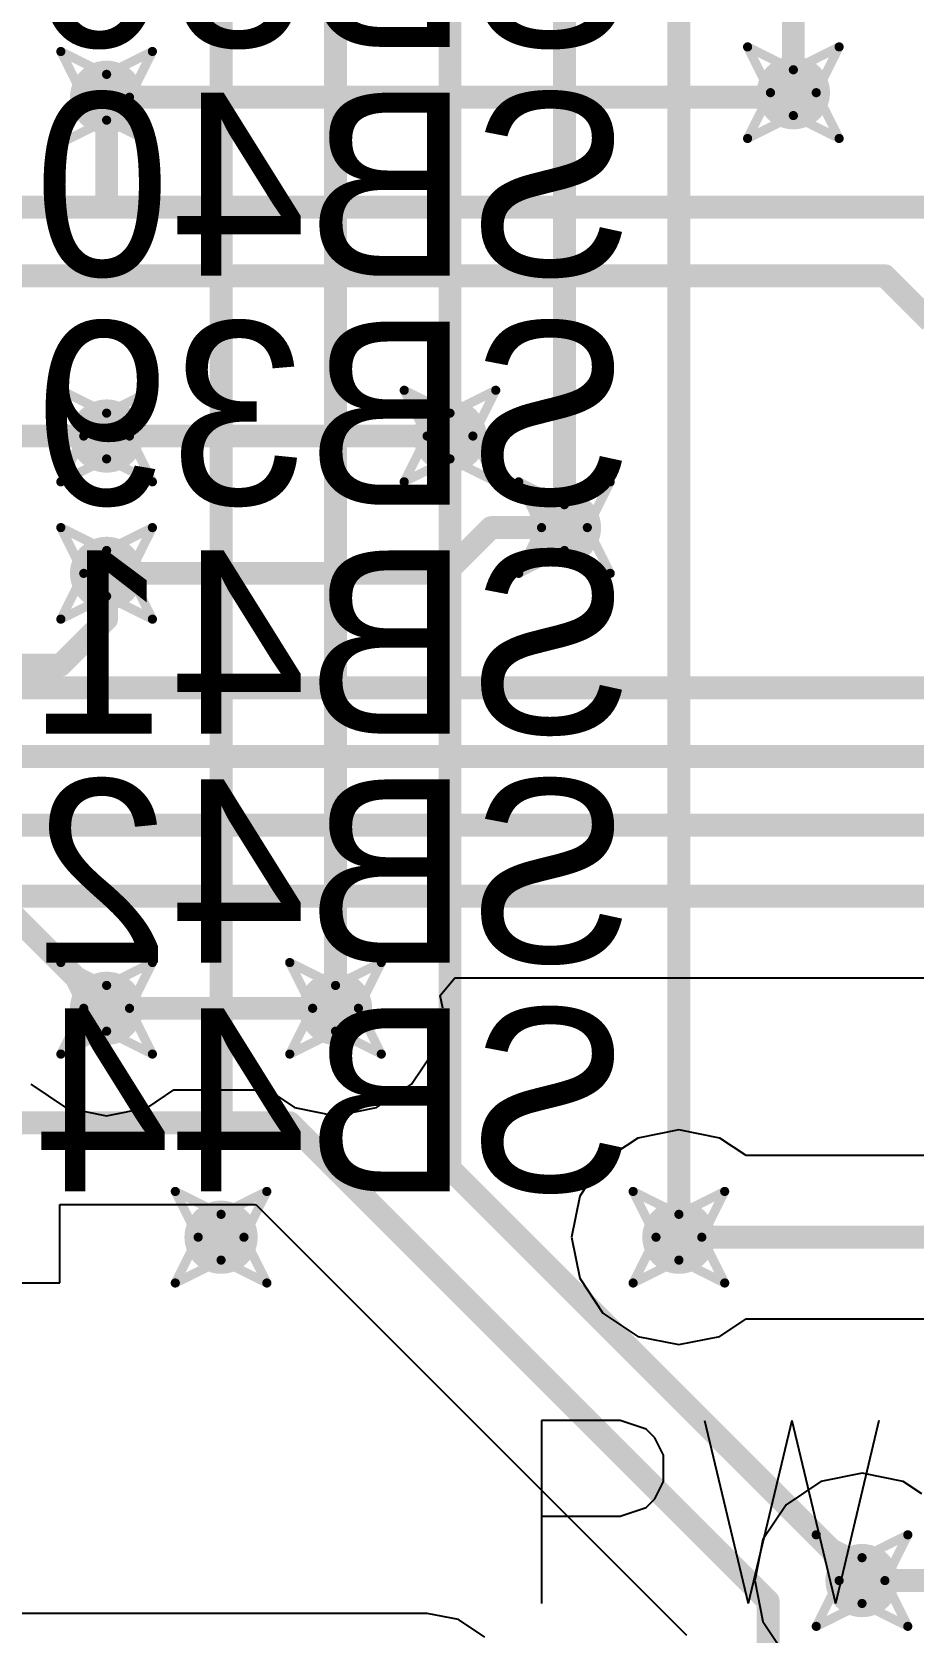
# Model space of a CAD drawing. Header units: millimetres. Extents: x 2.26 to 6.57, y 1.2 to 4.64.
# Drawn here: x 4.417 to 4.6096, y 1.9667 to 2.3164 of the extents above; entities that cross this region are included whole.
import ezdxf

# ---------------------------------------------------------------- set-up
doc = ezdxf.new("R2010")
doc.units = ezdxf.units.MM
doc.header["$MEASUREMENT"] = 0
for name, color, linetype in [('BottomLayer', 5, 'Continuous'), ('BottomOverlay', 54, 'Continuous'), ('DrillDrawing', 1, 'Continuous'), ('MultiLayer', 9, 'Continuous'), ('TopLayer', 1, 'Continuous'), ('TopOverlay', 2, 'Continuous'), ('ViaHoleLayer', 16, 'Continuous')]:
    doc.layers.add(name, color=color, linetype=linetype)

msp = doc.modelspace()

# ---------------------------------------------------------------- linework, layer by layer
at = {"layer": 'BottomLayer'}
for p, q in [((4.42302, 2.04315), (4.42302, 2.06031)), ((4.42302, 2.06031), (4.46588, 2.06031)), ((4.46588, 2.06031), (4.55992, 1.96626)), ((4.3835, 2.04315), (4.42302, 2.04315)), ((4.50327, 1.97099), (4.30566, 1.97099)), ((4.5101, 1.96963), (4.50327, 1.97099)), ((4.51588, 1.96577), (4.5101, 1.96963))]:
    msp.add_line(p, q, dxfattribs=at)
at = {"layer": 'BottomLayer', "const_width": 0.005}
for points in [[(4.50827, 2.22815), (4.50827, 2.45315)], [(4.48327, 2.10315), (4.48327, 2.42815)], [(4.53327, 2.20815), (4.53327, 2.42815)], [(4.45827, 2.07815), (4.45827, 2.37815)], [(4.58327, 2.30315), (4.58327, 2.34315)], [(4.55827, 2.05315), (4.55827, 2.32815)], [(4.43327, 2.27815), (4.43327, 2.30215)], [(4.39202, 2.27815), (4.43327, 2.27815)], [(4.39202, 2.22815), (4.43327, 2.22815)], [(4.50827, 2.06815), (4.50827, 2.22815)], [(4.43327, 2.18815), (4.43327, 2.19815)], [(4.42327, 2.17815), (4.43327, 2.18815)], [(4.39202, 2.17815), (4.42327, 2.17815)], [(4.40827, 2.12815), (4.43327, 2.10315)], [(4.39202, 2.07815), (4.45827, 2.07815)], [(4.45827, 2.07815), (4.47327, 2.07815)], [(4.47327, 2.07815), (4.57777, 1.97365)], [(4.50827, 2.06815), (4.59827, 1.97815)], [(4.57777, 1.96365), (4.57777, 1.97365)]]:
    msp.add_lwpolyline(points, dxfattribs=at)
at = {"layer": 'BottomLayer'}
for points, const_width in [([(4.42927, 2.30215, 1), (4.43727, 2.30215, 1)], 0.008), ([(4.57927, 2.30315, 1), (4.58727, 2.30315, 1)], 0.008), ([(4.43202, 2.30215, 1), (4.43452, 2.30215, 1)], 0.0025), ([(4.58202, 2.30315, 1), (4.58452, 2.30315, 1)], 0.0025), ([(4.43202, 2.27815, 1), (4.43452, 2.27815, 1)], 0.0025), ([(4.43202, 2.27815, 1), (4.43452, 2.27815, 1)], 0.0025), ([(4.42927, 2.22815, 1), (4.43727, 2.22815, 1)], 0.008), ([(4.50427, 2.22815, 1), (4.51227, 2.22815, 1)], 0.008), ([(4.43202, 2.22815, 1), (4.43452, 2.22815, 1)], 0.0025), ([(4.50702, 2.22815, 1), (4.50952, 2.22815, 1)], 0.0025), ([(4.50702, 2.22815, 1), (4.50952, 2.22815, 1)], 0.0025), ([(4.52927, 2.20815, 1), (4.53727, 2.20815, 1)], 0.008), ([(4.53202, 2.20815, 1), (4.53452, 2.20815, 1)], 0.0025), ([(4.42927, 2.19815, 1), (4.43727, 2.19815, 1)], 0.008), ([(4.43202, 2.19815, 1), (4.43452, 2.19815, 1)], 0.0025), ([(4.43202, 2.18815, 1), (4.43452, 2.18815, 1)], 0.0025), ([(4.43202, 2.18815, 1), (4.43452, 2.18815, 1)], 0.0025), ([(4.42202, 2.17815, 1), (4.42452, 2.17815, 1)], 0.0025), ([(4.42202, 2.17815, 1), (4.42452, 2.17815, 1)], 0.0025), ([(4.42927, 2.10315, 1), (4.43727, 2.10315, 1)], 0.008), ([(4.47927, 2.10315, 1), (4.48727, 2.10315, 1)], 0.008), ([(4.43202, 2.10315, 1), (4.43452, 2.10315, 1)], 0.0025), ([(4.48202, 2.10315, 1), (4.48452, 2.10315, 1)], 0.0025), ([(4.45702, 2.07815, 1), (4.45952, 2.07815, 1)], 0.0025), ([(4.45702, 2.07815, 1), (4.45952, 2.07815, 1)], 0.0025), ([(4.45702, 2.07815, 1), (4.45952, 2.07815, 1)], 0.0025), ([(4.47202, 2.07815, 1), (4.47452, 2.07815, 1)], 0.0025), ([(4.47202, 2.07815, 1), (4.47452, 2.07815, 1)], 0.0025), ([(4.50702, 2.06815, 1), (4.50952, 2.06815, 1)], 0.0025), ([(4.50702, 2.06815, 1), (4.50952, 2.06815, 1)], 0.0025), ([(4.45427, 2.05315, 1), (4.46227, 2.05315, 1)], 0.008), ([(4.55427, 2.05315, 1), (4.56227, 2.05315, 1)], 0.008), ([(4.55702, 2.05315, 1), (4.55952, 2.05315, 1)], 0.0025), ([(4.59427, 1.97815, 1), (4.60227, 1.97815, 1)], 0.008), ([(4.59702, 1.97815, 1), (4.59952, 1.97815, 1)], 0.0025), ([(4.57652, 1.97365, 1), (4.57902, 1.97365, 1)], 0.0025), ([(4.57652, 1.97365, 1), (4.57902, 1.97365, 1)], 0.0025)]:
    msp.add_lwpolyline(points, format="xyb", close=True, dxfattribs=dict(at, const_width=const_width))
at = {"layer": 'DrillDrawing', "const_width": 0.002}
for points in [[(4.42327, 2.31215), (4.43327, 2.30715)], [(4.42327, 2.31215), (4.42827, 2.30215)], [(4.43327, 2.30715), (4.44327, 2.31215)], [(4.43827, 2.30215), (4.44327, 2.31215)], [(4.57327, 2.31315), (4.58327, 2.30815)], [(4.57327, 2.31315), (4.57827, 2.30315)], [(4.58327, 2.30815), (4.59327, 2.31315)], [(4.58827, 2.30315), (4.59327, 2.31315)], [(4.42327, 2.29215), (4.42827, 2.30215)], [(4.43827, 2.30215), (4.44327, 2.29215)], [(4.57327, 2.29315), (4.57827, 2.30315)], [(4.58827, 2.30315), (4.59327, 2.29315)], [(4.42327, 2.29215), (4.43327, 2.29715)], [(4.43327, 2.29715), (4.44327, 2.29215)], [(4.57327, 2.29315), (4.58327, 2.29815)], [(4.58327, 2.29815), (4.59327, 2.29315)], [(4.42327, 2.23815), (4.43327, 2.23315)], [(4.42327, 2.23815), (4.42827, 2.22815)], [(4.43327, 2.23315), (4.44327, 2.23815)], [(4.43827, 2.22815), (4.44327, 2.23815)], [(4.49827, 2.23815), (4.50827, 2.23315)], [(4.49827, 2.23815), (4.50327, 2.22815)], [(4.50827, 2.23315), (4.51827, 2.23815)], [(4.51327, 2.22815), (4.51827, 2.23815)], [(4.42327, 2.21815), (4.42827, 2.22815)], [(4.43827, 2.22815), (4.44327, 2.21815)], [(4.49827, 2.21815), (4.50327, 2.22815)], [(4.51327, 2.22815), (4.51827, 2.21815)], [(4.42327, 2.21815), (4.43327, 2.22315)], [(4.43327, 2.22315), (4.44327, 2.21815)], [(4.49827, 2.21815), (4.50827, 2.22315)], [(4.50827, 2.22315), (4.51827, 2.21815)], [(4.52327, 2.21815), (4.53327, 2.21315)], [(4.52327, 2.21815), (4.52827, 2.20815)], [(4.53327, 2.21315), (4.54327, 2.21815)], [(4.53827, 2.20815), (4.54327, 2.21815)], [(4.42327, 2.20815), (4.43327, 2.20315)], [(4.42327, 2.20815), (4.42827, 2.19815)], [(4.43327, 2.20315), (4.44327, 2.20815)], [(4.43827, 2.19815), (4.44327, 2.20815)], [(4.52327, 2.19815), (4.52827, 2.20815)], [(4.53827, 2.20815), (4.54327, 2.19815)], [(4.52327, 2.19815), (4.53327, 2.20315)], [(4.53327, 2.20315), (4.54327, 2.19815)], [(4.42327, 2.18815), (4.42827, 2.19815)], [(4.43827, 2.19815), (4.44327, 2.18815)], [(4.42327, 2.18815), (4.43327, 2.19315)], [(4.43327, 2.19315), (4.44327, 2.18815)], [(4.42327, 2.11315), (4.43327, 2.10815)], [(4.42327, 2.11315), (4.42827, 2.10315)], [(4.43327, 2.10815), (4.44327, 2.11315)], [(4.43827, 2.10315), (4.44327, 2.11315)], [(4.47327, 2.11315), (4.48327, 2.10815)], [(4.47327, 2.11315), (4.47827, 2.10315)], [(4.48327, 2.10815), (4.49327, 2.11315)], [(4.48827, 2.10315), (4.49327, 2.11315)], [(4.42327, 2.09315), (4.42827, 2.10315)], [(4.43827, 2.10315), (4.44327, 2.09315)], [(4.47327, 2.09315), (4.47827, 2.10315)], [(4.48827, 2.10315), (4.49327, 2.09315)], [(4.42327, 2.09315), (4.43327, 2.09815)], [(4.43327, 2.09815), (4.44327, 2.09315)], [(4.47327, 2.09315), (4.48327, 2.09815)], [(4.48327, 2.09815), (4.49327, 2.09315)], [(4.44827, 2.06315), (4.45827, 2.05815)], [(4.44827, 2.06315), (4.45327, 2.05315)], [(4.45827, 2.05815), (4.46827, 2.06315)], [(4.46327, 2.05315), (4.46827, 2.06315)], [(4.54827, 2.06315), (4.55827, 2.05815)], [(4.54827, 2.06315), (4.55327, 2.05315)], [(4.55827, 2.05815), (4.56827, 2.06315)], [(4.56327, 2.05315), (4.56827, 2.06315)], [(4.44827, 2.04315), (4.45327, 2.05315)], [(4.46327, 2.05315), (4.46827, 2.04315)], [(4.54827, 2.04315), (4.55327, 2.05315)], [(4.56327, 2.05315), (4.56827, 2.04315)], [(4.44827, 2.04315), (4.45827, 2.04815)], [(4.45827, 2.04815), (4.46827, 2.04315)], [(4.54827, 2.04315), (4.55827, 2.04815)], [(4.55827, 2.04815), (4.56827, 2.04315)], [(4.58827, 1.98815), (4.59827, 1.98315)], [(4.58827, 1.98815), (4.59327, 1.97815)], [(4.59827, 1.98315), (4.60827, 1.98815)], [(4.60327, 1.97815), (4.60827, 1.98815)], [(4.58827, 1.96815), (4.59327, 1.97815)], [(4.60327, 1.97815), (4.60827, 1.96815)], [(4.58827, 1.96815), (4.59827, 1.97315)], [(4.59827, 1.97315), (4.60827, 1.96815)]]:
    msp.add_lwpolyline(points, dxfattribs=at)
at = {"layer": 'DrillDrawing', "const_width": 0.001}
for points in [[(4.42277, 2.31215, 1), (4.42377, 2.31215, 1)], [(4.42277, 2.31215, 1), (4.42377, 2.31215, 1)], [(4.44277, 2.31215, 1), (4.44377, 2.31215, 1)], [(4.44277, 2.31215, 1), (4.44377, 2.31215, 1)], [(4.57277, 2.31315, 1), (4.57377, 2.31315, 1)], [(4.57277, 2.31315, 1), (4.57377, 2.31315, 1)], [(4.59277, 2.31315, 1), (4.59377, 2.31315, 1)], [(4.59277, 2.31315, 1), (4.59377, 2.31315, 1)], [(4.43277, 2.30715, 1), (4.43377, 2.30715, 1)], [(4.43277, 2.30715, 1), (4.43377, 2.30715, 1)], [(4.58277, 2.30815, 1), (4.58377, 2.30815, 1)], [(4.58277, 2.30815, 1), (4.58377, 2.30815, 1)], [(4.42777, 2.30215, 1), (4.42877, 2.30215, 1)], [(4.42777, 2.30215, 1), (4.42877, 2.30215, 1)], [(4.43777, 2.30215, 1), (4.43877, 2.30215, 1)], [(4.43777, 2.30215, 1), (4.43877, 2.30215, 1)], [(4.57777, 2.30315, 1), (4.57877, 2.30315, 1)], [(4.57777, 2.30315, 1), (4.57877, 2.30315, 1)], [(4.58777, 2.30315, 1), (4.58877, 2.30315, 1)], [(4.58777, 2.30315, 1), (4.58877, 2.30315, 1)], [(4.43277, 2.29715, 1), (4.43377, 2.29715, 1)], [(4.43277, 2.29715, 1), (4.43377, 2.29715, 1)], [(4.58277, 2.29815, 1), (4.58377, 2.29815, 1)], [(4.58277, 2.29815, 1), (4.58377, 2.29815, 1)], [(4.57277, 2.29315, 1), (4.57377, 2.29315, 1)], [(4.57277, 2.29315, 1), (4.57377, 2.29315, 1)], [(4.59277, 2.29315, 1), (4.59377, 2.29315, 1)], [(4.59277, 2.29315, 1), (4.59377, 2.29315, 1)], [(4.42277, 2.29215, 1), (4.42377, 2.29215, 1)], [(4.42277, 2.29215, 1), (4.42377, 2.29215, 1)], [(4.44277, 2.29215, 1), (4.44377, 2.29215, 1)], [(4.44277, 2.29215, 1), (4.44377, 2.29215, 1)], [(4.42277, 2.23815, 1), (4.42377, 2.23815, 1)], [(4.42277, 2.23815, 1), (4.42377, 2.23815, 1)], [(4.44277, 2.23815, 1), (4.44377, 2.23815, 1)], [(4.44277, 2.23815, 1), (4.44377, 2.23815, 1)], [(4.49777, 2.23815, 1), (4.49877, 2.23815, 1)], [(4.49777, 2.23815, 1), (4.49877, 2.23815, 1)], [(4.51777, 2.23815, 1), (4.51877, 2.23815, 1)], [(4.51777, 2.23815, 1), (4.51877, 2.23815, 1)], [(4.43277, 2.23315, 1), (4.43377, 2.23315, 1)], [(4.43277, 2.23315, 1), (4.43377, 2.23315, 1)], [(4.50777, 2.23315, 1), (4.50877, 2.23315, 1)], [(4.50777, 2.23315, 1), (4.50877, 2.23315, 1)], [(4.42777, 2.22815, 1), (4.42877, 2.22815, 1)], [(4.42777, 2.22815, 1), (4.42877, 2.22815, 1)], [(4.43777, 2.22815, 1), (4.43877, 2.22815, 1)], [(4.43777, 2.22815, 1), (4.43877, 2.22815, 1)], [(4.50277, 2.22815, 1), (4.50377, 2.22815, 1)], [(4.50277, 2.22815, 1), (4.50377, 2.22815, 1)], [(4.51277, 2.22815, 1), (4.51377, 2.22815, 1)], [(4.51277, 2.22815, 1), (4.51377, 2.22815, 1)], [(4.43277, 2.22315, 1), (4.43377, 2.22315, 1)], [(4.43277, 2.22315, 1), (4.43377, 2.22315, 1)], [(4.50777, 2.22315, 1), (4.50877, 2.22315, 1)], [(4.50777, 2.22315, 1), (4.50877, 2.22315, 1)], [(4.42277, 2.21815, 1), (4.42377, 2.21815, 1)], [(4.42277, 2.21815, 1), (4.42377, 2.21815, 1)], [(4.44277, 2.21815, 1), (4.44377, 2.21815, 1)], [(4.44277, 2.21815, 1), (4.44377, 2.21815, 1)], [(4.49777, 2.21815, 1), (4.49877, 2.21815, 1)], [(4.49777, 2.21815, 1), (4.49877, 2.21815, 1)], [(4.51777, 2.21815, 1), (4.51877, 2.21815, 1)], [(4.51777, 2.21815, 1), (4.51877, 2.21815, 1)], [(4.52277, 2.21815, 1), (4.52377, 2.21815, 1)], [(4.52277, 2.21815, 1), (4.52377, 2.21815, 1)], [(4.54277, 2.21815, 1), (4.54377, 2.21815, 1)], [(4.54277, 2.21815, 1), (4.54377, 2.21815, 1)], [(4.53277, 2.21315, 1), (4.53377, 2.21315, 1)], [(4.53277, 2.21315, 1), (4.53377, 2.21315, 1)], [(4.42277, 2.20815, 1), (4.42377, 2.20815, 1)], [(4.42277, 2.20815, 1), (4.42377, 2.20815, 1)], [(4.44277, 2.20815, 1), (4.44377, 2.20815, 1)], [(4.44277, 2.20815, 1), (4.44377, 2.20815, 1)], [(4.52777, 2.20815, 1), (4.52877, 2.20815, 1)], [(4.52777, 2.20815, 1), (4.52877, 2.20815, 1)], [(4.53777, 2.20815, 1), (4.53877, 2.20815, 1)], [(4.53777, 2.20815, 1), (4.53877, 2.20815, 1)], [(4.43277, 2.20315, 1), (4.43377, 2.20315, 1)], [(4.43277, 2.20315, 1), (4.43377, 2.20315, 1)], [(4.53277, 2.20315, 1), (4.53377, 2.20315, 1)], [(4.53277, 2.20315, 1), (4.53377, 2.20315, 1)], [(4.42777, 2.19815, 1), (4.42877, 2.19815, 1)], [(4.42777, 2.19815, 1), (4.42877, 2.19815, 1)], [(4.43777, 2.19815, 1), (4.43877, 2.19815, 1)], [(4.43777, 2.19815, 1), (4.43877, 2.19815, 1)], [(4.52277, 2.19815, 1), (4.52377, 2.19815, 1)], [(4.52277, 2.19815, 1), (4.52377, 2.19815, 1)], [(4.54277, 2.19815, 1), (4.54377, 2.19815, 1)], [(4.54277, 2.19815, 1), (4.54377, 2.19815, 1)], [(4.43277, 2.19315, 1), (4.43377, 2.19315, 1)], [(4.43277, 2.19315, 1), (4.43377, 2.19315, 1)], [(4.42277, 2.18815, 1), (4.42377, 2.18815, 1)], [(4.42277, 2.18815, 1), (4.42377, 2.18815, 1)], [(4.44277, 2.18815, 1), (4.44377, 2.18815, 1)], [(4.44277, 2.18815, 1), (4.44377, 2.18815, 1)], [(4.42277, 2.11315, 1), (4.42377, 2.11315, 1)], [(4.42277, 2.11315, 1), (4.42377, 2.11315, 1)], [(4.44277, 2.11315, 1), (4.44377, 2.11315, 1)], [(4.44277, 2.11315, 1), (4.44377, 2.11315, 1)], [(4.47277, 2.11315, 1), (4.47377, 2.11315, 1)], [(4.47277, 2.11315, 1), (4.47377, 2.11315, 1)], [(4.49277, 2.11315, 1), (4.49377, 2.11315, 1)], [(4.49277, 2.11315, 1), (4.49377, 2.11315, 1)], [(4.43277, 2.10815, 1), (4.43377, 2.10815, 1)], [(4.43277, 2.10815, 1), (4.43377, 2.10815, 1)], [(4.48277, 2.10815, 1), (4.48377, 2.10815, 1)], [(4.48277, 2.10815, 1), (4.48377, 2.10815, 1)], [(4.42777, 2.10315, 1), (4.42877, 2.10315, 1)], [(4.42777, 2.10315, 1), (4.42877, 2.10315, 1)], [(4.43777, 2.10315, 1), (4.43877, 2.10315, 1)], [(4.43777, 2.10315, 1), (4.43877, 2.10315, 1)], [(4.47777, 2.10315, 1), (4.47877, 2.10315, 1)], [(4.47777, 2.10315, 1), (4.47877, 2.10315, 1)], [(4.48777, 2.10315, 1), (4.48877, 2.10315, 1)], [(4.48777, 2.10315, 1), (4.48877, 2.10315, 1)], [(4.43277, 2.09815, 1), (4.43377, 2.09815, 1)], [(4.43277, 2.09815, 1), (4.43377, 2.09815, 1)], [(4.48277, 2.09815, 1), (4.48377, 2.09815, 1)], [(4.48277, 2.09815, 1), (4.48377, 2.09815, 1)], [(4.42277, 2.09315, 1), (4.42377, 2.09315, 1)], [(4.42277, 2.09315, 1), (4.42377, 2.09315, 1)], [(4.44277, 2.09315, 1), (4.44377, 2.09315, 1)], [(4.44277, 2.09315, 1), (4.44377, 2.09315, 1)], [(4.47277, 2.09315, 1), (4.47377, 2.09315, 1)], [(4.47277, 2.09315, 1), (4.47377, 2.09315, 1)], [(4.49277, 2.09315, 1), (4.49377, 2.09315, 1)], [(4.49277, 2.09315, 1), (4.49377, 2.09315, 1)], [(4.44777, 2.06315, 1), (4.44877, 2.06315, 1)], [(4.44777, 2.06315, 1), (4.44877, 2.06315, 1)], [(4.46777, 2.06315, 1), (4.46877, 2.06315, 1)], [(4.46777, 2.06315, 1), (4.46877, 2.06315, 1)], [(4.54777, 2.06315, 1), (4.54877, 2.06315, 1)], [(4.54777, 2.06315, 1), (4.54877, 2.06315, 1)], [(4.56777, 2.06315, 1), (4.56877, 2.06315, 1)], [(4.56777, 2.06315, 1), (4.56877, 2.06315, 1)], [(4.45777, 2.05815, 1), (4.45877, 2.05815, 1)], [(4.45777, 2.05815, 1), (4.45877, 2.05815, 1)], [(4.55777, 2.05815, 1), (4.55877, 2.05815, 1)], [(4.55777, 2.05815, 1), (4.55877, 2.05815, 1)], [(4.45277, 2.05315, 1), (4.45377, 2.05315, 1)], [(4.45277, 2.05315, 1), (4.45377, 2.05315, 1)], [(4.46277, 2.05315, 1), (4.46377, 2.05315, 1)], [(4.46277, 2.05315, 1), (4.46377, 2.05315, 1)], [(4.55277, 2.05315, 1), (4.55377, 2.05315, 1)], [(4.55277, 2.05315, 1), (4.55377, 2.05315, 1)], [(4.56277, 2.05315, 1), (4.56377, 2.05315, 1)], [(4.56277, 2.05315, 1), (4.56377, 2.05315, 1)], [(4.45777, 2.04815, 1), (4.45877, 2.04815, 1)], [(4.45777, 2.04815, 1), (4.45877, 2.04815, 1)], [(4.55777, 2.04815, 1), (4.55877, 2.04815, 1)], [(4.55777, 2.04815, 1), (4.55877, 2.04815, 1)], [(4.44777, 2.04315, 1), (4.44877, 2.04315, 1)], [(4.44777, 2.04315, 1), (4.44877, 2.04315, 1)], [(4.46777, 2.04315, 1), (4.46877, 2.04315, 1)], [(4.46777, 2.04315, 1), (4.46877, 2.04315, 1)], [(4.54777, 2.04315, 1), (4.54877, 2.04315, 1)], [(4.54777, 2.04315, 1), (4.54877, 2.04315, 1)], [(4.56777, 2.04315, 1), (4.56877, 2.04315, 1)], [(4.56777, 2.04315, 1), (4.56877, 2.04315, 1)], [(4.58777, 1.98815, 1), (4.58877, 1.98815, 1)], [(4.58777, 1.98815, 1), (4.58877, 1.98815, 1)], [(4.60777, 1.98815, 1), (4.60877, 1.98815, 1)], [(4.60777, 1.98815, 1), (4.60877, 1.98815, 1)], [(4.59777, 1.98315, 1), (4.59877, 1.98315, 1)], [(4.59777, 1.98315, 1), (4.59877, 1.98315, 1)], [(4.59277, 1.97815, 1), (4.59377, 1.97815, 1)], [(4.59277, 1.97815, 1), (4.59377, 1.97815, 1)], [(4.60277, 1.97815, 1), (4.60377, 1.97815, 1)], [(4.60277, 1.97815, 1), (4.60377, 1.97815, 1)], [(4.59777, 1.97315, 1), (4.59877, 1.97315, 1)], [(4.59777, 1.97315, 1), (4.59877, 1.97315, 1)], [(4.58777, 1.96815, 1), (4.58877, 1.96815, 1)], [(4.58777, 1.96815, 1), (4.58877, 1.96815, 1)], [(4.60777, 1.96815, 1), (4.60877, 1.96815, 1)], [(4.60777, 1.96815, 1), (4.60877, 1.96815, 1)]]:
    msp.add_lwpolyline(points, format="xyb", close=True, dxfattribs=at)
at = {"layer": 'MultiLayer', "const_width": 0.008}
for points in [[(4.42927, 2.30215, 1), (4.43727, 2.30215, 1)], [(4.57927, 2.30315, 1), (4.58727, 2.30315, 1)], [(4.42927, 2.22815, 1), (4.43727, 2.22815, 1)], [(4.50427, 2.22815, 1), (4.51227, 2.22815, 1)], [(4.52927, 2.20815, 1), (4.53727, 2.20815, 1)], [(4.42927, 2.19815, 1), (4.43727, 2.19815, 1)], [(4.42927, 2.10315, 1), (4.43727, 2.10315, 1)], [(4.47927, 2.10315, 1), (4.48727, 2.10315, 1)], [(4.45427, 2.05315, 1), (4.46227, 2.05315, 1)], [(4.55427, 2.05315, 1), (4.56227, 2.05315, 1)], [(4.59427, 1.97815, 1), (4.60227, 1.97815, 1)]]:
    msp.add_lwpolyline(points, format="xyb", close=True, dxfattribs=at)
at = {"layer": 'TopLayer'}
for p, q in [((4.50616, 2.10594), (4.50933, 2.10981)), ((4.50933, 2.10981), (4.67638, 2.10981)), ((4.50672, 2.10315), (4.50616, 2.10594)), ((4.50493, 2.09418), (4.50672, 2.10315)), ((4.49985, 2.08657), (4.50493, 2.09418)), ((4.41669, 2.08657), (4.42429, 2.08148)), ((4.44224, 2.08148), (4.44796, 2.08531)), ((4.44796, 2.08531), (4.46857, 2.08531)), ((4.46857, 2.08531), (4.47429, 2.08148)), ((4.49224, 2.08148), (4.49985, 2.08657)), ((4.42429, 2.08148), (4.43327, 2.0797)), ((4.43327, 2.0797), (4.44224, 2.08148)), ((4.47429, 2.08148), (4.48327, 2.0797)), ((4.48327, 2.0797), (4.49224, 2.08148)), ((4.54929, 2.07482), (4.54169, 2.06973)), ((4.55827, 2.0766), (4.54929, 2.07482)), ((4.56724, 2.07482), (4.55827, 2.0766)), ((4.57296, 2.07099), (4.56724, 2.07482)), ((4.76622, 2.07099), (4.57296, 2.07099)), ((4.54169, 2.06973), (4.5366, 2.06212)), ((4.5366, 2.06212), (4.53482, 2.05315)), ((4.53482, 2.05315), (4.5366, 2.04418)), ((4.5366, 2.04418), (4.54169, 2.03657)), ((4.54169, 2.03657), (4.54929, 2.03148)), ((4.56724, 2.03148), (4.57296, 2.03531)), ((4.57296, 2.03531), (4.76622, 2.03531)), ((4.54929, 2.03148), (4.55827, 2.0297)), ((4.55827, 2.0297), (4.56724, 2.03148)), ((4.59827, 2.0016), (4.58929, 1.99982)), ((4.60724, 1.99982), (4.59827, 2.0016)), ((4.58929, 1.99982), (4.58169, 1.99473)), ((4.61131, 1.9971), (4.60724, 1.99982)), ((4.58169, 1.99473), (4.5766, 1.98712)), ((4.5766, 1.98712), (4.57482, 1.97815)), ((4.57482, 1.97815), (4.5766, 1.96918)), ((4.5766, 1.96918), (4.58169, 1.96157))]:
    msp.add_line(p, q, dxfattribs=at)
for points, const_width in [([(4.42927, 2.30215, 1), (4.43727, 2.30215, 1)], 0.008), ([(4.57927, 2.30315, 1), (4.58727, 2.30315, 1)], 0.008), ([(4.43202, 2.30215, 1), (4.43452, 2.30215, 1)], 0.0025), ([(4.58102, 2.30215, 1), (4.58352, 2.30215, 1)], 0.0025), ([(4.58102, 2.30215, 1), (4.58352, 2.30215, 1)], 0.0025), ([(4.58202, 2.30315, 1), (4.58452, 2.30315, 1)], 0.0025), ([(4.60202, 2.26315, 1), (4.60452, 2.26315, 1)], 0.0025), ([(4.60202, 2.26315, 1), (4.60452, 2.26315, 1)], 0.0025), ([(4.42927, 2.22815, 1), (4.43727, 2.22815, 1)], 0.008), ([(4.50427, 2.22815, 1), (4.51227, 2.22815, 1)], 0.008), ([(4.43202, 2.22815, 1), (4.43452, 2.22815, 1)], 0.0025), ([(4.50702, 2.22815, 1), (4.50952, 2.22815, 1)], 0.0025), ([(4.52927, 2.20815, 1), (4.53727, 2.20815, 1)], 0.008), ([(4.51601, 2.20815, 1), (4.51851, 2.20815, 1)], 0.0025), ([(4.51601, 2.20815, 1), (4.51851, 2.20815, 1)], 0.0025), ([(4.53202, 2.20815, 1), (4.53452, 2.20815, 1)], 0.0025), ([(4.42927, 2.19815, 1), (4.43727, 2.19815, 1)], 0.008), ([(4.43202, 2.19815, 1), (4.43452, 2.19815, 1)], 0.0025), ([(4.50601, 2.19815, 1), (4.50851, 2.19815, 1)], 0.0025), ([(4.50601, 2.19815, 1), (4.50851, 2.19815, 1)], 0.0025), ([(4.42927, 2.10315, 1), (4.43727, 2.10315, 1)], 0.008), ([(4.47927, 2.10315, 1), (4.48727, 2.10315, 1)], 0.008), ([(4.43202, 2.10315, 1), (4.43452, 2.10315, 1)], 0.0025), ([(4.48202, 2.10315, 1), (4.48452, 2.10315, 1)], 0.0025), ([(4.45427, 2.05315, 1), (4.46227, 2.05315, 1)], 0.008), ([(4.55427, 2.05315, 1), (4.56227, 2.05315, 1)], 0.008), ([(4.55702, 2.05315, 1), (4.55952, 2.05315, 1)], 0.0025), ([(4.59427, 1.97815, 1), (4.60227, 1.97815, 1)], 0.008), ([(4.59702, 1.97815, 1), (4.59952, 1.97815, 1)], 0.0025)]:
    msp.add_lwpolyline(points, format="xyb", close=True, dxfattribs=dict(at, const_width=const_width))
at = {"layer": 'TopLayer', "const_width": 0.005}
for points in [[(4.43327, 2.30215), (4.58227, 2.30215)], [(4.58227, 2.30215), (4.58327, 2.30315)], [(4.10201, 2.27815), (4.72327, 2.27815)], [(4.38827, 2.26315), (4.60327, 2.26315)], [(4.60327, 2.26315), (4.61327, 2.25315)], [(4.43327, 2.22815), (4.50827, 2.22815)], [(4.50726, 2.19815), (4.51726, 2.20815)], [(4.51726, 2.20815), (4.53327, 2.20815)], [(4.43327, 2.19815), (4.50726, 2.19815)], [(4.31948, 2.17315), (4.69827, 2.17315)], [(4.32948, 2.15815), (4.70827, 2.15815)], [(4.37327, 2.14315), (4.71827, 2.14315)], [(4.34141, 2.12765), (4.68377, 2.12765)], [(4.43327, 2.10315), (4.48327, 2.10315)], [(4.55827, 2.05315), (5.09827, 2.05315)], [(4.59827, 1.97815), (4.73327, 1.97815)]]:
    msp.add_lwpolyline(points, dxfattribs=at)
at = {"layer": 'TopOverlay'}
for p, q in [((4.54541, 2.01314), (4.52827, 2.01314)), ((4.52827, 2.01314), (4.52827, 1.97315)), ((4.55112, 2.01124), (4.54541, 2.01314)), ((4.55302, 2.00933), (4.55112, 2.01124)), ((4.56388, 2.01314), (4.5734, 1.97315)), ((4.58292, 2.01314), (4.5734, 1.97315)), ((4.58292, 2.01314), (4.59244, 1.97315)), ((4.60197, 2.01314), (4.59244, 1.97315)), ((4.55493, 2.00552), (4.55302, 2.00933)), ((4.55493, 1.99981), (4.55493, 2.00552)), ((4.55302, 1.996), (4.55493, 1.99981)), ((4.54541, 1.99219), (4.55112, 1.9941)), ((4.55112, 1.9941), (4.55302, 1.996)), ((4.52827, 1.99219), (4.54541, 1.99219))]:
    msp.add_line(p, q, dxfattribs=at)
at = {"layer": 'ViaHoleLayer', "const_width": 0.004}
for points in [[(4.43127, 2.30215, 1), (4.43527, 2.30215, 1)], [(4.58127, 2.30315, 1), (4.58527, 2.30315, 1)], [(4.43127, 2.22815, 1), (4.43527, 2.22815, 1)], [(4.50627, 2.22815, 1), (4.51027, 2.22815, 1)], [(4.53127, 2.20815, 1), (4.53527, 2.20815, 1)], [(4.43127, 2.19815, 1), (4.43527, 2.19815, 1)], [(4.43127, 2.10315, 1), (4.43527, 2.10315, 1)], [(4.48127, 2.10315, 1), (4.48527, 2.10315, 1)], [(4.45627, 2.05315, 1), (4.46027, 2.05315, 1)], [(4.55627, 2.05315, 1), (4.56027, 2.05315, 1)], [(4.59627, 1.97815, 1), (4.60027, 1.97815, 1)]]:
    msp.add_lwpolyline(points, format="xyb", close=True, dxfattribs=at)

# ---------------------------------------------------------------- texts
at = {"layer": 'BottomOverlay', "text_generation_flag": 2}
for s, p in [('SB36', (4.54827, 2.31315)), ('SB40', (4.54827, 2.26315)), ('SB39', (4.54827, 2.21315)), ('SB41', (4.54827, 2.16315)), ('SB42', (4.54827, 2.11315)), ('SB44', (4.54827, 2.06315))]:
    msp.add_text(s, height=0.04, dxfattribs=at).set_placement(p)

doc.saveas('drawing.dxf')
